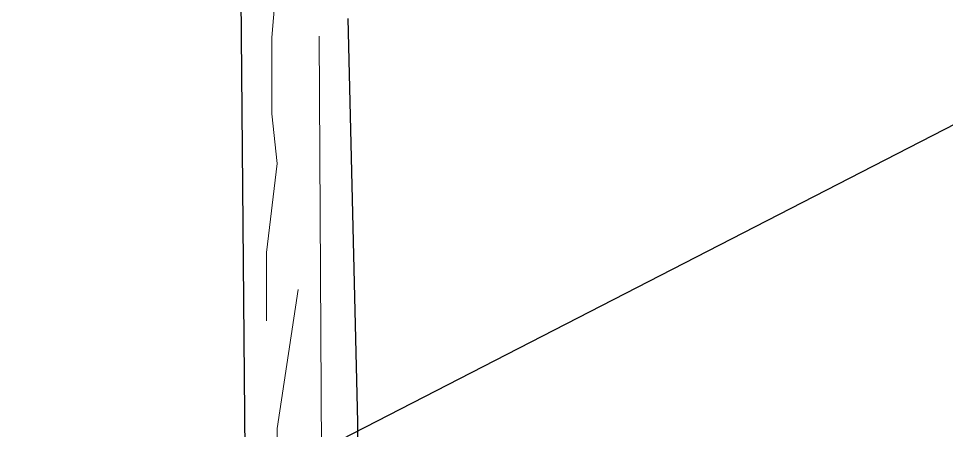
# Model space of a CAD drawing. Extents: x -1568 to -728, y -1287 to -990.
# Drawn here: x -941.96 to -935.54, y -1161.91 to -1159.06 of the extents above; entities that cross this region are included whole.
import ezdxf

# ---------------------------------------------------------------- set-up
doc = ezdxf.new("R2010")
doc.units = 0
doc.header["$LTSCALE"] = 5
doc.layers.get('0').update_dxf_attribs({"linetype": 'CONTINUOUS'})
doc.layers.add('LV', color=3, linetype='CONTINUOUS')
doc.layers.add('标注', color=4, linetype='CONTINUOUS', lineweight=15)

# ---------------------------------------------------------------- blocks, each defined once
blk = doc.blocks.new('shu')
at = {"color": 72}
for p, q in [((-1380.1858, -1076.7332), (-1380.2403, -1077.3686)), ((-1380.2403, -1077.3686), (-1380.2403, -1077.895)), ((-1379.9124, -1077.3591), (-1379.8952, -1080.4545)), ((-1380.2403, -1077.895), (-1380.204, -1078.2399)), ((-1380.204, -1078.2399), (-1380.2767, -1078.8571)), ((-1380.2767, -1078.8571), (-1380.2767, -1079.0205)), ((-1380.2767, -1079.0205), (-1380.2767, -1079.3291)), ((-1380.0587, -1079.1112), (-1380.204, -1080.0733)), ((-1380.204, -1080.0733), (-1380.204, -1082.2698))]:
    blk.add_line(p, q, dxfattribs=at)
at = {"layer": 'LV', "color": 72}
for p, q in [((-1380.3942, -1083.552), (-1380.4696, -1075.3265)), ((-1379.6464, -1080.0314), (-1379.7115, -1077.237)), ((-1379.6456, -1081.916), (-1379.6456, -1080.0314))]:
    blk.add_line(p, q, dxfattribs=at)

msp = doc.modelspace()

# ---------------------------------------------------------------- linework, layer by layer
msp.add_line((-922.51195, -1153.12189), (-946.95685, -1165.69553))

# ---------------------------------------------------------------- block references
at = {"layer": '标注'}
msp.add_blockref('shu', (440.03384, -81.82626), dxfattribs=at)

doc.saveas('drawing.dxf')
